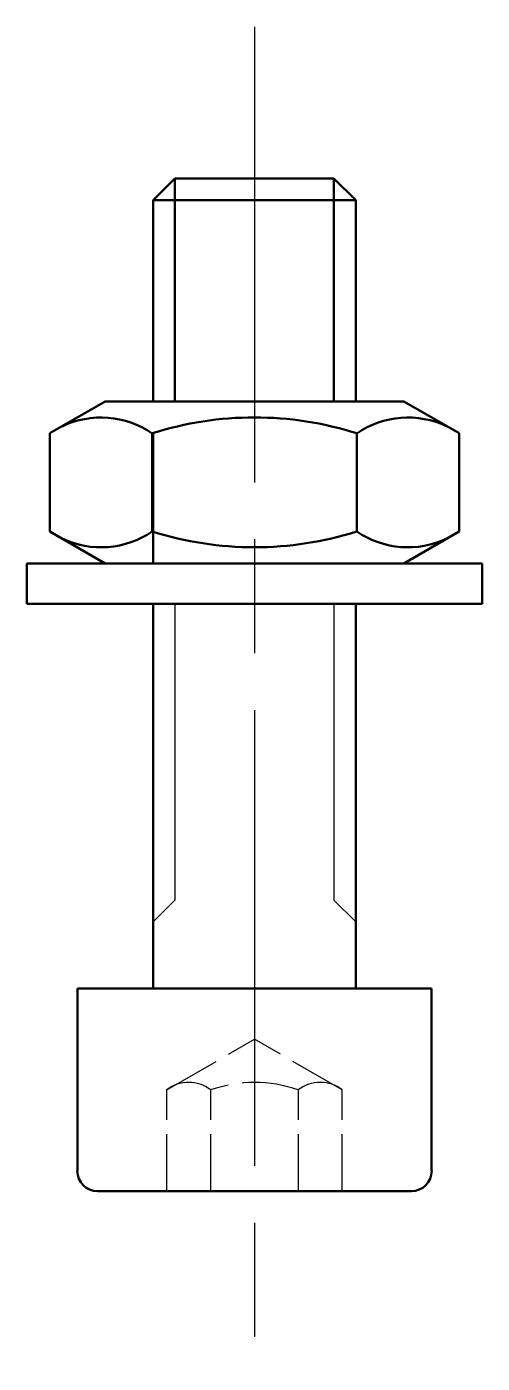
# Model space of a CAD drawing. Header units: millimetres. Extents: x -1615 to 4166, y 5 to 3174.
# Drawn here: x 2420.5 to 2426.5, y 2179.81 to 2197.41 of the extents above; entities that cross this region are included whole.
import ezdxf

# ---------------------------------------------------------------- set-up
doc = ezdxf.new("R2010")
doc.units = ezdxf.units.MM
doc.header["$LTSCALE"] = 0.25
for name, pattern in [('ACAD_ISO02W100', [15, 12, -3]), ('ACAD_ISO08W100', [36, 24, -3, 6, -3]), ('AM_ISO02W050x2', [3.75, 3, -0.75])]:
    doc.linetypes.add(name, pattern=pattern)
for name, color, linetype, lineweight in [('duong tam', 2, 'ACAD_ISO08W100', 25), ('Net dam', 7, 'Continuous', 50), ('net manh', 3, 'Continuous', 25), ('netdut', 6, 'ACAD_ISO02W100', 25)]:
    doc.layers.add(name, color=color, linetype=linetype, lineweight=lineweight)

msp = doc.modelspace()

# ---------------------------------------------------------------- linework, layer by layer
at = {"layer": 'duong tam'}
msp.add_line((2423.497, 2197.409), (2423.497, 2179.809), dxfattribs=at)
at = {"layer": 'Net dam'}
for p, q in [((2422.164, 2195.123), (2422.45, 2195.409)), ((2422.45, 2195.409), (2422.45, 2192.476)), ((2424.544, 2195.409), (2422.45, 2195.409)), ((2424.544, 2195.409), (2424.544, 2192.476)), ((2424.83, 2195.123), (2424.544, 2195.409)), ((2422.164, 2192.476), (2422.164, 2195.123)), ((2424.83, 2195.123), (2422.164, 2195.123)), ((2424.83, 2192.476), (2424.83, 2195.123)), ((2420.802, 2192.055), (2421.53, 2192.476)), ((2425.464, 2192.476), (2421.53, 2192.476)), ((2426.192, 2192.055), (2425.464, 2192.476)), ((2420.802, 2192.055), (2420.802, 2190.763)), ((2422.15, 2192.055), (2422.15, 2190.763)), ((2422.164, 2190.342), (2422.164, 2192.06)), ((2424.845, 2192.055), (2424.845, 2190.763)), ((2426.192, 2192.055), (2426.192, 2190.763)), ((2420.802, 2190.763), (2421.53, 2190.342)), ((2426.192, 2190.763), (2425.464, 2190.342)), ((2426.497, 2190.342), (2420.497, 2190.342)), ((2420.497, 2189.809), (2420.497, 2190.342)), ((2425.464, 2190.342), (2421.53, 2190.342)), ((2426.497, 2189.809), (2426.497, 2190.342)), ((2426.497, 2189.809), (2420.497, 2189.809)), ((2422.164, 2184.742), (2422.164, 2189.809)), ((2424.83, 2184.742), (2424.83, 2189.809)), ((2421.164, 2182.342), (2421.164, 2184.742)), ((2421.164, 2184.742), (2425.83, 2184.742)), ((2424.997, 2184.742), (2421.997, 2184.742)), ((2425.83, 2182.342), (2425.83, 2184.742)), ((2425.564, 2182.076), (2421.43, 2182.076))]:
    msp.add_line(p, q, dxfattribs=at)
for centre, radius, start, end in [((2421.476, 2191.072), 1.191, 55.5615, 115.5615), ((2423.497, 2187.812), 4.452, 72.383, 107.617), ((2425.518, 2191.072), 1.191, 64.4385, 124.4385), ((2421.476, 2191.745), 1.191, 244.4385, 304.4385), ((2423.497, 2195.006), 4.452, 252.383, 287.617), ((2425.518, 2191.745), 1.191, 235.5615, 295.5615), ((2421.43, 2182.342), 0.267, 180, 270), ((2425.564, 2182.342), 0.267, 270, 0)]:
    msp.add_arc(centre, radius, start, end, dxfattribs=at)
at = {"layer": 'net manh'}
for p, q in [((2422.45, 2189.809), (2422.45, 2185.909)), ((2424.544, 2189.809), (2424.544, 2185.909)), ((2422.45, 2185.909), (2422.164, 2185.623)), ((2424.544, 2185.909), (2424.83, 2185.623))]:
    msp.add_line(p, q, dxfattribs=at)
at = {"layer": 'netdut', "linetype": 'AM_ISO02W050x2'}
for p, q in [((2422.342, 2183.409), (2423.497, 2184.076)), ((2424.652, 2183.409), (2423.497, 2184.076)), ((2422.342, 2182.076), (2422.342, 2183.409)), ((2422.92, 2182.076), (2422.92, 2183.409)), ((2424.075, 2182.076), (2424.075, 2183.409)), ((2424.652, 2182.076), (2424.652, 2183.409))]:
    msp.add_line(p, q, dxfattribs=at)
for centre, radius, start, end in [((2422.631, 2183.038), 0.47, 52.1211, 127.8789), ((2423.497, 2181.775), 1.732, 70.5288, 109.4712), ((2424.363, 2183.038), 0.47, 52.1211, 127.8789)]:
    msp.add_arc(centre, radius, start, end, dxfattribs=at)

doc.saveas('drawing.dxf')
